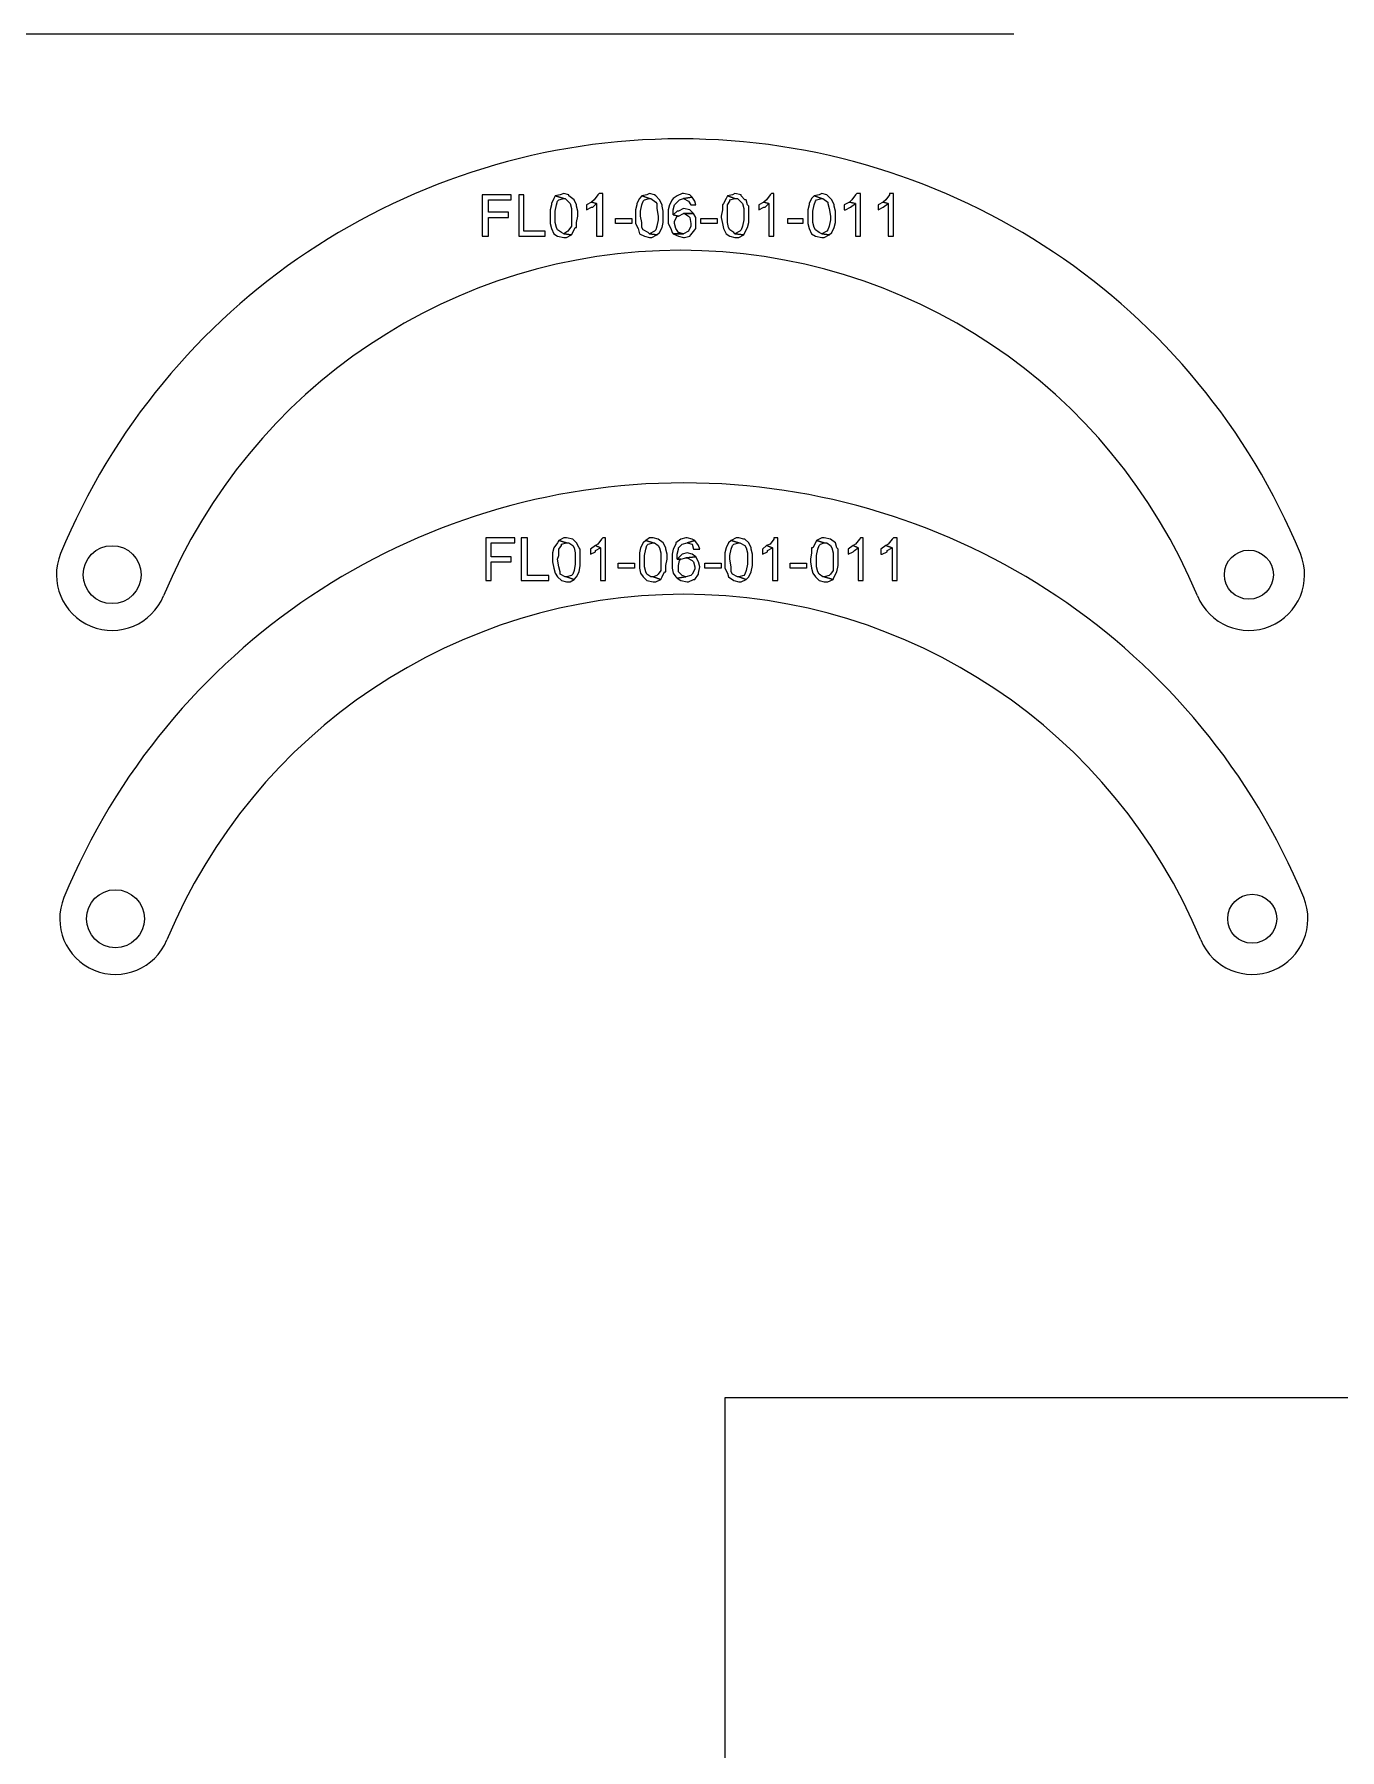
# Model space of a CAD drawing. Header units: millimetres. Extents: x 977 to 12288, y -94 to 5752.
# Drawn here: x 4264 to 4556.8, y 1474.1 to 1859 of the extents above; entities that cross this region are included whole.
import ezdxf

# ---------------------------------------------------------------- set-up
doc = ezdxf.new("R2010")
doc.units = ezdxf.units.MM

msp = doc.modelspace()

# ---------------------------------------------------------------- linework, layer by layer
for points in [[(4483.71602095, 1859.03641665), (2673.53475737, 1859.03641665), (2673.53475737, 1206.52011083)], [(5531.82835988, 1553.08906214), (4418.8939061, 1553.08906214), (4418.8939061, 1160.45859214)]]:
    msp.add_lwpolyline(points)
at = {"color": 4, "lineweight": 0}
for points in [[(4370.94905884, 1823.04430002), (4364.462222, 1823.04430002), (4364.462222, 1813.73709934), (4365.87240393, 1813.73709934), (4365.87240393, 1817.9676451), (4370.38498607, 1817.9676451), (4370.38498607, 1819.09579064), (4365.87240393, 1819.09579064), (4365.87240393, 1821.91615448), (4370.94905884, 1821.91615448)], [(4373.76942268, 1823.04430002), (4372.64127714, 1823.04430002), (4372.64127714, 1813.73709934), (4378.56404121, 1813.73709934), (4378.56404121, 1814.86524488), (4373.76942268, 1814.86524488)], [(4380.82033229, 1822.76226363), (4380.5382959, 1822.19819087), (4379.97422313, 1821.07004533), (4379.97422313, 1820.78800895), (4379.69218675, 1819.65986341), (4379.69218675, 1818.24968149), (4379.69218675, 1817.9676451), (4379.69218675, 1816.55746318), (4379.97422313, 1815.42931765), (4380.5382959, 1814.30117211), (4381.38440505, 1813.73709934), (4382.79458697, 1813.45506296), (4383.35865974, 1813.45506296), (4384.48680528, 1814.01913573), (4382.79458697, 1814.30117211), (4382.23051421, 1814.58320849), (4381.38440505, 1815.14728126), (4381.10236867, 1815.71135403), (4380.82033229, 1816.83949957), (4380.82033229, 1818.24968149), (4380.82033229, 1819.37782702), (4381.10236867, 1820.78800895), (4381.38440505, 1821.6341181), (4381.66644144, 1821.91615448), (4382.79458697, 1822.19819087)], [(4382.79458697, 1823.3263364), (4381.94847782, 1823.04430002), (4380.82033229, 1822.76226363), (4382.79458697, 1822.19819087), (4383.07662336, 1822.19819087), (4383.92273251, 1821.35208171), (4384.20476889, 1821.07004533), (4384.48680528, 1819.94189979), (4384.48680528, 1818.24968149), (4384.48680528, 1817.40357234), (4384.48680528, 1815.99339042), (4383.92273251, 1815.14728126), (4383.64069613, 1814.86524488), (4382.79458697, 1814.30117211), (4384.48680528, 1814.01913573), (4384.76884166, 1814.58320849), (4385.33291443, 1815.71135403), (4385.61495082, 1815.71135403), (4385.61495082, 1816.83949957), (4385.8969872, 1818.24968149), (4385.8969872, 1819.37782702), (4385.61495082, 1820.50597256), (4385.61495082, 1820.78800895), (4385.05087805, 1821.91615448), (4385.05087805, 1821.91615448), (4383.92273251, 1822.76226363), (4383.92273251, 1823.04430002)], [(4388.99938743, 1821.35208171), (4387.87124189, 1820.78800895), (4387.87124189, 1819.65986341), (4387.87124189, 1819.65986341), (4388.99938743, 1820.22393618), (4389.28142381, 1820.22393618), (4390.12753296, 1821.07004533)], [(4391.53771488, 1823.3263364), (4390.69160573, 1823.3263364), (4390.40956935, 1823.04430002), (4389.56346019, 1821.91615448), (4388.99938743, 1821.35208171), (4390.12753296, 1821.07004533), (4390.12753296, 1813.73709934), (4391.53771488, 1813.73709934)], [(4400.28084279, 1822.76226363), (4399.71677002, 1822.19819087), (4399.15269725, 1821.07004533), (4399.15269725, 1820.78800895), (4398.87066087, 1819.65986341), (4398.87066087, 1818.24968149), (4398.87066087, 1817.9676451), (4398.87066087, 1816.55746318), (4399.43473364, 1815.42931765), (4399.71677002, 1814.30117211), (4400.84491556, 1813.73709934), (4401.9730611, 1813.45506296), (4402.53713386, 1813.45506296), (4403.6652794, 1814.01913573), (4401.9730611, 1814.30117211), (4401.69102471, 1814.58320849), (4400.56287917, 1815.14728126), (4400.28084279, 1815.71135403), (4400.28084279, 1816.83949957), (4399.99880641, 1818.24968149), (4399.99880641, 1819.37782702), (4400.28084279, 1820.78800895), (4400.56287917, 1821.6341181), (4400.84491556, 1821.91615448), (4401.9730611, 1822.19819087)], [(4401.9730611, 1823.3263364), (4401.40898833, 1823.04430002), (4400.28084279, 1822.76226363), (4401.9730611, 1822.19819087), (4402.25509748, 1822.19819087), (4403.38324302, 1821.35208171), (4403.6652794, 1821.07004533), (4403.6652794, 1819.94189979), (4403.94731578, 1818.24968149), (4403.94731578, 1817.40357234), (4403.6652794, 1815.99339042), (4403.38324302, 1815.14728126), (4403.10120663, 1814.86524488), (4401.9730611, 1814.30117211), (4403.6652794, 1814.01913573), (4404.22935217, 1814.58320849), (4404.79342494, 1815.71135403), (4404.79342494, 1815.71135403), (4405.07546132, 1816.83949957), (4405.07546132, 1818.24968149), (4405.07546132, 1819.37782702), (4404.79342494, 1820.50597256), (4404.79342494, 1820.78800895), (4404.22935217, 1821.91615448), (4404.22935217, 1821.91615448), (4403.38324302, 1822.76226363), (4403.10120663, 1823.04430002)], [(4409.58804347, 1823.3263364), (4409.30600708, 1823.3263364), (4408.17786155, 1822.76226363), (4407.33175239, 1822.19819087), (4407.04971601, 1821.91615448), (4406.48564324, 1820.78800895), (4406.20360686, 1819.65986341), (4406.20360686, 1817.9676451), (4406.20360686, 1816.55746318), (4406.76767963, 1815.42931765), (4407.04971601, 1814.58320849), (4407.33175239, 1814.30117211), (4409.58804347, 1814.30117211), (4408.45989793, 1814.58320849), (4407.89582516, 1815.42931765), (4407.61378878, 1816.55746318), (4407.61378878, 1817.12153595), (4408.17786155, 1818.24968149), (4408.45989793, 1818.24968149), (4407.33175239, 1818.53171787), (4407.33175239, 1819.65986341), (4407.61378878, 1820.78800895), (4407.89582516, 1821.07004533), (4408.74193431, 1821.91615448), (4409.58804347, 1822.19819087), (4411.56229816, 1822.48022725), (4410.99822539, 1823.04430002)], [(4411.56229816, 1822.48022725), (4409.58804347, 1822.19819087), (4409.58804347, 1822.19819087), (4410.716189, 1821.6341181), (4411.28026177, 1820.78800895), (4412.40840731, 1820.78800895), (4412.12637092, 1821.6341181)], [(4419.45931691, 1822.76226363), (4419.17728053, 1822.19819087), (4418.61320776, 1821.07004533), (4418.33117138, 1820.78800895), (4418.33117138, 1819.65986341), (4418.04913499, 1818.24968149), (4418.04913499, 1817.9676451), (4418.33117138, 1816.55746318), (4418.61320776, 1815.42931765), (4419.17728053, 1814.30117211), (4420.02338968, 1813.73709934), (4421.15153522, 1813.45506296), (4421.99764437, 1813.45506296), (4423.12578991, 1814.01913573), (4421.15153522, 1814.30117211), (4420.86949883, 1814.58320849), (4420.02338968, 1815.14728126), (4419.7413533, 1815.71135403), (4419.45931691, 1816.83949957), (4419.45931691, 1818.24968149), (4419.45931691, 1819.37782702), (4419.45931691, 1820.78800895), (4420.02338968, 1821.6341181), (4420.02338968, 1821.91615448), (4421.15153522, 1822.19819087)], [(4421.15153522, 1823.3263364), (4420.58746245, 1823.04430002), (4419.45931691, 1822.76226363), (4421.15153522, 1822.19819087), (4421.71560799, 1822.19819087), (4422.56171714, 1821.35208171), (4422.84375352, 1821.07004533), (4423.12578991, 1819.94189979), (4423.12578991, 1818.24968149), (4423.12578991, 1817.40357234), (4422.84375352, 1815.99339042), (4422.56171714, 1815.14728126), (4422.27968075, 1814.86524488), (4421.15153522, 1814.30117211), (4423.12578991, 1814.01913573), (4423.40782629, 1814.58320849), (4423.97189906, 1815.71135403), (4423.97189906, 1815.71135403), (4424.25393544, 1816.83949957), (4424.25393544, 1818.24968149), (4424.25393544, 1819.37782702), (4424.25393544, 1820.50597256), (4423.97189906, 1820.78800895), (4423.68986267, 1821.91615448), (4423.40782629, 1821.91615448), (4422.56171714, 1822.76226363), (4422.56171714, 1823.04430002)], [(4427.63837205, 1821.35208171), (4426.51022652, 1820.78800895), (4426.51022652, 1819.65986341), (4426.51022652, 1819.65986341), (4427.63837205, 1820.22393618), (4427.92040844, 1820.22393618), (4428.76651759, 1821.07004533)], [(4429.89466313, 1823.3263364), (4429.33059036, 1823.3263364), (4429.04855397, 1823.04430002), (4428.20244482, 1821.91615448), (4427.63837205, 1821.35208171), (4428.76651759, 1821.07004533), (4428.76651759, 1813.73709934), (4429.89466313, 1813.73709934)], [(4438.91982742, 1822.76226363), (4438.35575465, 1822.19819087), (4437.79168188, 1821.07004533), (4437.79168188, 1820.78800895), (4437.5096455, 1819.65986341), (4437.5096455, 1818.24968149), (4437.5096455, 1817.9676451), (4437.5096455, 1816.55746318), (4437.79168188, 1815.42931765), (4438.35575465, 1814.30117211), (4439.2018638, 1813.73709934), (4440.61204572, 1813.45506296), (4441.17611849, 1813.45506296), (4442.30426403, 1814.01913573), (4440.61204572, 1814.30117211), (4440.04797295, 1814.58320849), (4439.2018638, 1815.14728126), (4438.91982742, 1815.71135403), (4438.63779103, 1816.83949957), (4438.63779103, 1818.24968149), (4438.63779103, 1819.37782702), (4438.91982742, 1820.78800895), (4439.2018638, 1821.6341181), (4439.48390019, 1821.91615448), (4440.61204572, 1822.19819087)], [(4440.61204572, 1823.3263364), (4440.04797295, 1823.04430002), (4438.91982742, 1822.76226363), (4440.61204572, 1822.19819087), (4440.89408211, 1822.19819087), (4442.02222764, 1821.35208171), (4442.02222764, 1821.07004533), (4442.30426403, 1819.94189979), (4442.58630041, 1818.24968149), (4442.58630041, 1817.40357234), (4442.30426403, 1815.99339042), (4442.02222764, 1815.14728126), (4441.74019126, 1814.86524488), (4440.61204572, 1814.30117211), (4442.30426403, 1814.01913573), (4442.8683368, 1814.58320849), (4443.43240956, 1815.71135403), (4443.43240956, 1815.71135403), (4443.71444595, 1816.83949957), (4443.71444595, 1818.24968149), (4443.71444595, 1819.37782702), (4443.43240956, 1820.50597256), (4443.43240956, 1820.78800895), (4442.8683368, 1821.91615448), (4442.8683368, 1821.91615448), (4442.02222764, 1822.76226363), (4441.74019126, 1823.04430002)], [(4446.81684617, 1821.35208171), (4445.68870064, 1820.78800895), (4445.68870064, 1819.65986341), (4445.97073702, 1819.65986341), (4447.09888256, 1820.22393618), (4447.09888256, 1820.22393618), (4448.22702809, 1821.07004533)], [(4449.35517363, 1823.3263364), (4448.50906448, 1823.3263364), (4448.22702809, 1823.04430002), (4447.38091894, 1821.91615448), (4446.81684617, 1821.35208171), (4448.22702809, 1821.07004533), (4448.22702809, 1813.73709934), (4449.35517363, 1813.73709934)], [(4454.43182855, 1821.35208171), (4453.30368301, 1820.78800895), (4453.30368301, 1819.65986341), (4453.30368301, 1819.65986341), (4454.43182855, 1820.22393618), (4454.43182855, 1820.22393618), (4455.55997408, 1821.07004533)], [(4456.68811962, 1823.3263364), (4455.84201047, 1823.3263364), (4455.84201047, 1823.04430002), (4454.99590131, 1821.91615448), (4454.43182855, 1821.35208171), (4455.55997408, 1821.07004533), (4455.55997408, 1813.73709934), (4456.68811962, 1813.73709934)], [(4394.35807872, 1816.55746318), (4394.35807872, 1817.68560872), (4398.02455172, 1817.68560872), (4398.02455172, 1816.55746318), (4394.35807872, 1816.55746318)], [(4409.58804347, 1819.94189979), (4409.58804347, 1819.94189979), (4408.45989793, 1819.37782702), (4408.17786155, 1819.37782702), (4407.33175239, 1818.53171787), (4408.45989793, 1818.24968149), (4409.58804347, 1818.81375426), (4411.84433454, 1818.81375426), (4410.99822539, 1819.65986341)], [(4411.84433454, 1818.81375426), (4409.58804347, 1818.81375426), (4409.87007985, 1818.81375426), (4410.716189, 1818.24968149), (4410.99822539, 1817.9676451), (4411.28026177, 1816.55746318), (4411.28026177, 1815.99339042), (4410.716189, 1814.86524488), (4410.716189, 1814.86524488), (4409.58804347, 1814.30117211), (4407.33175239, 1814.30117211), (4408.45989793, 1813.73709934), (4409.58804347, 1813.45506296), (4409.87007985, 1813.45506296), (4410.99822539, 1813.73709934), (4411.28026177, 1814.01913573), (4412.12637092, 1815.14728126), (4412.40840731, 1815.42931765), (4412.40840731, 1816.83949957), (4412.40840731, 1817.9676451)], [(4413.53655285, 1816.55746318), (4413.53655285, 1817.68560872), (4417.20302584, 1817.68560872), (4417.20302584, 1816.55746318), (4413.53655285, 1816.55746318)], [(4432.99706335, 1816.55746318), (4432.99706335, 1817.68560872), (4436.38149996, 1817.68560872), (4436.38149996, 1816.55746318), (4432.99706335, 1816.55746318)], [(4371.79516799, 1746.04836715), (4365.30833116, 1746.04836715), (4365.30833116, 1736.45913009), (4366.43647669, 1736.45913009), (4366.43647669, 1740.68967585), (4370.94905884, 1740.68967585), (4370.94905884, 1741.81782139), (4366.43647669, 1741.81782139), (4366.43647669, 1744.92022161), (4371.79516799, 1744.92022161)], [(4374.61553183, 1746.04836715), (4373.20534991, 1746.04836715), (4373.20534991, 1736.45913009), (4379.41015036, 1736.45913009), (4379.41015036, 1737.58727562), (4374.61553183, 1737.58727562)], [(4381.66644144, 1745.48429438), (4381.38440505, 1744.92022161), (4380.5382959, 1743.79207608), (4380.5382959, 1743.79207608), (4380.25625952, 1742.66393054), (4380.25625952, 1741.25374862), (4380.25625952, 1740.68967585), (4380.5382959, 1739.27949393), (4380.82033229, 1738.15134839), (4381.38440505, 1737.30523924), (4382.23051421, 1736.45913009), (4383.35865974, 1736.1770937), (4384.20476889, 1736.1770937), (4385.05087805, 1736.74116647), (4383.35865974, 1737.30523924), (4383.07662336, 1737.30523924), (4381.94847782, 1737.86931201), (4381.94847782, 1738.43338478), (4381.66644144, 1739.56153031), (4381.38440505, 1741.25374862), (4381.66644144, 1742.09985777), (4381.66644144, 1743.51003969), (4382.23051421, 1744.35614884), (4382.23051421, 1744.63818523), (4383.35865974, 1744.92022161)], [(4383.35865974, 1746.04836715), (4382.79458697, 1746.04836715), (4381.66644144, 1745.48429438), (4383.35865974, 1744.92022161), (4383.92273251, 1744.92022161), (4384.76884166, 1744.35614884), (4385.05087805, 1743.79207608), (4385.33291443, 1742.66393054), (4385.33291443, 1741.25374862), (4385.33291443, 1740.12560308), (4385.05087805, 1738.71542116), (4384.76884166, 1737.86931201), (4384.48680528, 1737.58727562), (4383.35865974, 1737.30523924), (4385.05087805, 1736.74116647), (4385.61495082, 1737.30523924), (4386.17902358, 1738.43338478), (4386.17902358, 1738.43338478), (4386.46105997, 1739.8435667), (4386.46105997, 1741.25374862), (4386.46105997, 1742.38189415), (4386.46105997, 1743.51003969), (4386.17902358, 1743.79207608), (4385.61495082, 1744.92022161), (4385.61495082, 1744.92022161), (4384.76884166, 1745.76633076), (4384.76884166, 1745.76633076)], [(4389.84549658, 1744.35614884), (4388.71735104, 1743.51003969), (4388.71735104, 1742.38189415), (4388.71735104, 1742.38189415), (4389.84549658, 1742.94596692), (4389.84549658, 1743.22800331), (4390.97364211, 1743.79207608)], [(4392.10178765, 1746.04836715), (4391.53771488, 1746.04836715), (4391.2556785, 1745.76633076), (4390.40956935, 1744.63818523), (4389.84549658, 1744.35614884), (4390.97364211, 1743.79207608), (4390.97364211, 1736.45913009), (4392.10178765, 1736.45913009)], [(4401.12695194, 1745.48429438), (4400.56287917, 1744.92022161), (4399.99880641, 1743.79207608), (4399.99880641, 1743.79207608), (4399.71677002, 1742.66393054), (4399.71677002, 1741.25374862), (4399.71677002, 1740.68967585), (4399.71677002, 1739.27949393), (4399.99880641, 1738.15134839), (4400.56287917, 1737.30523924), (4401.40898833, 1736.45913009), (4402.81917025, 1736.1770937), (4403.38324302, 1736.1770937), (4404.51138855, 1736.74116647), (4402.81917025, 1737.30523924), (4402.25509748, 1737.30523924), (4401.40898833, 1737.86931201), (4401.12695194, 1738.43338478), (4400.84491556, 1739.56153031), (4400.84491556, 1741.25374862), (4400.84491556, 1742.09985777), (4401.12695194, 1743.51003969), (4401.40898833, 1744.35614884), (4401.69102471, 1744.63818523), (4402.81917025, 1744.92022161)], [(4402.81917025, 1746.04836715), (4401.9730611, 1746.04836715), (4401.12695194, 1745.48429438), (4402.81917025, 1744.92022161), (4403.10120663, 1744.92022161), (4403.94731578, 1744.35614884), (4404.22935217, 1743.79207608), (4404.51138855, 1742.66393054), (4404.51138855, 1741.25374862), (4404.51138855, 1740.12560308), (4404.51138855, 1738.71542116), (4403.94731578, 1737.86931201), (4403.6652794, 1737.58727562), (4402.81917025, 1737.30523924), (4404.51138855, 1736.74116647), (4404.79342494, 1737.30523924), (4405.35749771, 1738.43338478), (4405.63953409, 1738.43338478), (4405.63953409, 1739.8435667), (4405.92157047, 1741.25374862), (4405.92157047, 1742.38189415), (4405.63953409, 1743.51003969), (4405.63953409, 1743.79207608), (4405.07546132, 1744.92022161), (4405.07546132, 1744.92022161), (4403.94731578, 1745.76633076), (4403.94731578, 1745.76633076)], [(4410.43415262, 1746.04836715), (4410.15211624, 1746.04836715), (4409.0239707, 1745.76633076), (4407.89582516, 1744.92022161), (4407.89582516, 1744.63818523), (4407.33175239, 1743.51003969), (4407.04971601, 1742.38189415), (4407.04971601, 1740.97171223), (4407.04971601, 1739.27949393), (4407.33175239, 1738.15134839), (4407.89582516, 1737.30523924), (4408.17786155, 1737.02320286), (4410.15211624, 1737.30523924), (4409.30600708, 1737.58727562), (4408.45989793, 1738.43338478), (4408.45989793, 1739.56153031), (4408.45989793, 1739.8435667), (4408.74193431, 1740.97171223), (4409.0239707, 1741.25374862), (4408.17786155, 1741.25374862), (4408.17786155, 1742.38189415), (4408.45989793, 1743.51003969), (4408.45989793, 1743.79207608), (4409.30600708, 1744.63818523), (4410.43415262, 1744.92022161), (4412.12637092, 1745.48429438), (4411.56229816, 1745.76633076)], [(4412.12637092, 1745.48429438), (4410.43415262, 1744.92022161), (4410.43415262, 1744.92022161), (4411.56229816, 1744.63818523), (4411.84433454, 1743.51003969), (4413.25451646, 1743.51003969), (4412.97248008, 1744.35614884)], [(4420.30542606, 1745.48429438), (4419.7413533, 1744.92022161), (4419.17728053, 1743.79207608), (4419.17728053, 1743.79207608), (4418.89524414, 1742.66393054), (4418.89524414, 1741.25374862), (4418.89524414, 1740.68967585), (4418.89524414, 1739.27949393), (4419.45931691, 1738.15134839), (4419.7413533, 1737.30523924), (4420.86949883, 1736.45913009), (4421.99764437, 1736.1770937), (4422.56171714, 1736.1770937), (4423.68986267, 1736.74116647), (4421.99764437, 1737.30523924), (4421.71560799, 1737.30523924), (4420.58746245, 1737.86931201), (4420.30542606, 1738.43338478), (4420.30542606, 1739.56153031), (4420.02338968, 1741.25374862), (4420.02338968, 1742.09985777), (4420.30542606, 1743.51003969), (4420.58746245, 1744.35614884), (4420.86949883, 1744.63818523), (4421.99764437, 1744.92022161)], [(4421.99764437, 1746.04836715), (4421.4335716, 1746.04836715), (4420.30542606, 1745.48429438), (4421.99764437, 1744.92022161), (4422.27968075, 1744.92022161), (4423.40782629, 1744.35614884), (4423.68986267, 1743.79207608), (4423.97189906, 1742.66393054), (4423.97189906, 1741.25374862), (4423.97189906, 1740.12560308), (4423.68986267, 1738.71542116), (4423.40782629, 1737.86931201), (4423.12578991, 1737.58727562), (4421.99764437, 1737.30523924), (4423.68986267, 1736.74116647), (4424.25393544, 1737.30523924), (4424.81800821, 1738.43338478), (4424.81800821, 1738.43338478), (4425.1000446, 1739.8435667), (4425.1000446, 1741.25374862), (4425.1000446, 1742.38189415), (4424.81800821, 1743.51003969), (4424.81800821, 1743.79207608), (4424.25393544, 1744.92022161), (4424.25393544, 1744.92022161), (4423.40782629, 1745.76633076), (4423.12578991, 1745.76633076)], [(4428.20244482, 1744.35614884), (4427.35633567, 1743.51003969), (4427.35633567, 1742.38189415), (4427.35633567, 1742.38189415), (4428.4844812, 1742.94596692), (4428.4844812, 1743.22800331), (4429.61262674, 1743.79207608)], [(4430.74077228, 1746.04836715), (4429.89466313, 1746.04836715), (4429.89466313, 1745.76633076), (4429.04855397, 1744.63818523), (4428.20244482, 1744.35614884), (4429.61262674, 1743.79207608), (4429.61262674, 1736.45913009), (4430.74077228, 1736.45913009)], [(4439.48390019, 1745.48429438), (4439.2018638, 1744.92022161), (4438.63779103, 1743.79207608), (4438.35575465, 1743.79207608), (4438.35575465, 1742.66393054), (4438.07371827, 1741.25374862), (4438.07371827, 1740.68967585), (4438.35575465, 1739.27949393), (4438.63779103, 1738.15134839), (4439.2018638, 1737.30523924), (4440.04797295, 1736.45913009), (4441.17611849, 1736.1770937), (4442.02222764, 1736.1770937), (4443.15037318, 1736.74116647), (4441.17611849, 1737.30523924), (4440.89408211, 1737.30523924), (4440.04797295, 1737.86931201), (4439.76593657, 1738.43338478), (4439.48390019, 1739.56153031), (4439.48390019, 1741.25374862), (4439.48390019, 1742.09985777), (4439.76593657, 1743.51003969), (4440.04797295, 1744.35614884), (4440.33000934, 1744.63818523), (4441.17611849, 1744.92022161)], [(4441.17611849, 1746.04836715), (4440.61204572, 1746.04836715), (4439.48390019, 1745.48429438), (4441.17611849, 1744.92022161), (4441.74019126, 1744.92022161), (4442.58630041, 1744.35614884), (4442.8683368, 1743.79207608), (4443.15037318, 1742.66393054), (4443.15037318, 1741.25374862), (4443.15037318, 1740.12560308), (4443.15037318, 1738.71542116), (4442.58630041, 1737.86931201), (4442.30426403, 1737.58727562), (4441.17611849, 1737.30523924), (4443.15037318, 1736.74116647), (4443.43240956, 1737.30523924), (4443.99648233, 1738.43338478), (4443.99648233, 1738.43338478), (4444.27851872, 1739.8435667), (4444.27851872, 1741.25374862), (4444.27851872, 1742.38189415), (4444.27851872, 1743.51003969), (4443.99648233, 1743.79207608), (4443.71444595, 1744.92022161), (4443.71444595, 1744.92022161), (4442.58630041, 1745.76633076), (4442.58630041, 1745.76633076)], [(4447.66295533, 1744.35614884), (4446.53480979, 1743.51003969), (4446.53480979, 1742.38189415), (4446.53480979, 1742.38189415), (4447.66295533, 1742.94596692), (4447.94499171, 1743.22800331), (4448.79110086, 1743.79207608)], [(4449.9192464, 1746.04836715), (4449.35517363, 1746.04836715), (4449.07313725, 1745.76633076), (4448.22702809, 1744.63818523), (4447.66295533, 1744.35614884), (4448.79110086, 1743.79207608), (4448.79110086, 1736.45913009), (4449.9192464, 1736.45913009)], [(4454.99590131, 1744.35614884), (4453.86775578, 1743.51003969), (4453.86775578, 1742.38189415), (4454.14979216, 1742.38189415), (4455.2779377, 1742.94596692), (4455.2779377, 1743.22800331), (4456.40608323, 1743.79207608)], [(4457.53422877, 1746.04836715), (4456.68811962, 1746.04836715), (4456.40608323, 1745.76633076), (4455.55997408, 1744.63818523), (4454.99590131, 1744.35614884), (4456.40608323, 1743.79207608), (4456.40608323, 1736.45913009), (4457.53422877, 1736.45913009)], [(4394.92215149, 1739.27949393), (4394.92215149, 1740.40763947), (4398.58862449, 1740.40763947), (4398.58862449, 1739.27949393), (4394.92215149, 1739.27949393)], [(4410.43415262, 1742.66393054), (4410.43415262, 1742.66393054), (4409.30600708, 1742.38189415), (4409.0239707, 1742.09985777), (4408.17786155, 1741.25374862), (4409.0239707, 1741.25374862), (4410.15211624, 1741.535785), (4412.40840731, 1741.81782139), (4411.56229816, 1742.38189415)], [(4412.40840731, 1741.81782139), (4410.15211624, 1741.535785), (4410.43415262, 1741.535785), (4411.56229816, 1740.97171223), (4411.84433454, 1740.68967585), (4412.12637092, 1739.56153031), (4412.12637092, 1738.99745754), (4411.56229816, 1737.86931201), (4411.28026177, 1737.58727562), (4410.15211624, 1737.30523924), (4408.17786155, 1737.02320286), (4409.0239707, 1736.45913009), (4410.43415262, 1736.1770937), (4410.716189, 1736.1770937), (4411.84433454, 1736.74116647), (4412.12637092, 1736.74116647), (4412.97248008, 1737.86931201), (4412.97248008, 1738.15134839), (4413.25451646, 1739.56153031), (4412.97248008, 1740.68967585)], [(4414.382662, 1739.27949393), (4414.382662, 1740.40763947), (4418.04913499, 1740.40763947), (4418.04913499, 1739.27949393), (4414.382662, 1739.27949393)], [(4433.56113612, 1739.27949393), (4433.56113612, 1740.40763947), (4437.22760911, 1740.40763947), (4437.22760911, 1739.27949393), (4433.56113612, 1739.27949393)]]:
    msp.add_lwpolyline(points, close=True, dxfattribs=at)
at = {"color": 7, "linetype": 'Continuous', "lineweight": 25}
for centre, radius in [((4281.44325714, 1737.79082694), 6.5), ((4536.44325714, 1737.79082694), 5.5), ((4282.18590482, 1660.59818491), 6.5), ((4537.18590482, 1660.59818491), 5.5)]:
    msp.add_circle(centre, radius, dxfattribs=at)
for centre, radius, start, end in [((4408.94325714, 1685.12851037), 150.44770599, 22.442474315, 157.557525685), ((4408.94325714, 1685.12851037), 125.44770599, 22.442474315, 157.557525685), ((4409.68590482, 1607.93586834), 150.44770599, 22.442474315, 157.557525685), ((4281.44325714, 1737.79082694), 12.5, 157.557525685, 337.557525685), ((4536.44325714, 1737.79082694), 12.5, 202.442474315, 22.442474315), ((4409.68590482, 1607.93586834), 125.44770599, 22.442474315, 157.557525685), ((4282.18590482, 1660.59818491), 12.5, 157.557525685, 337.557525685), ((4537.18590482, 1660.59818491), 12.5, 202.442474315, 22.442474315)]:
    msp.add_arc(centre, radius, start, end, dxfattribs=at)

doc.saveas('drawing.dxf')
